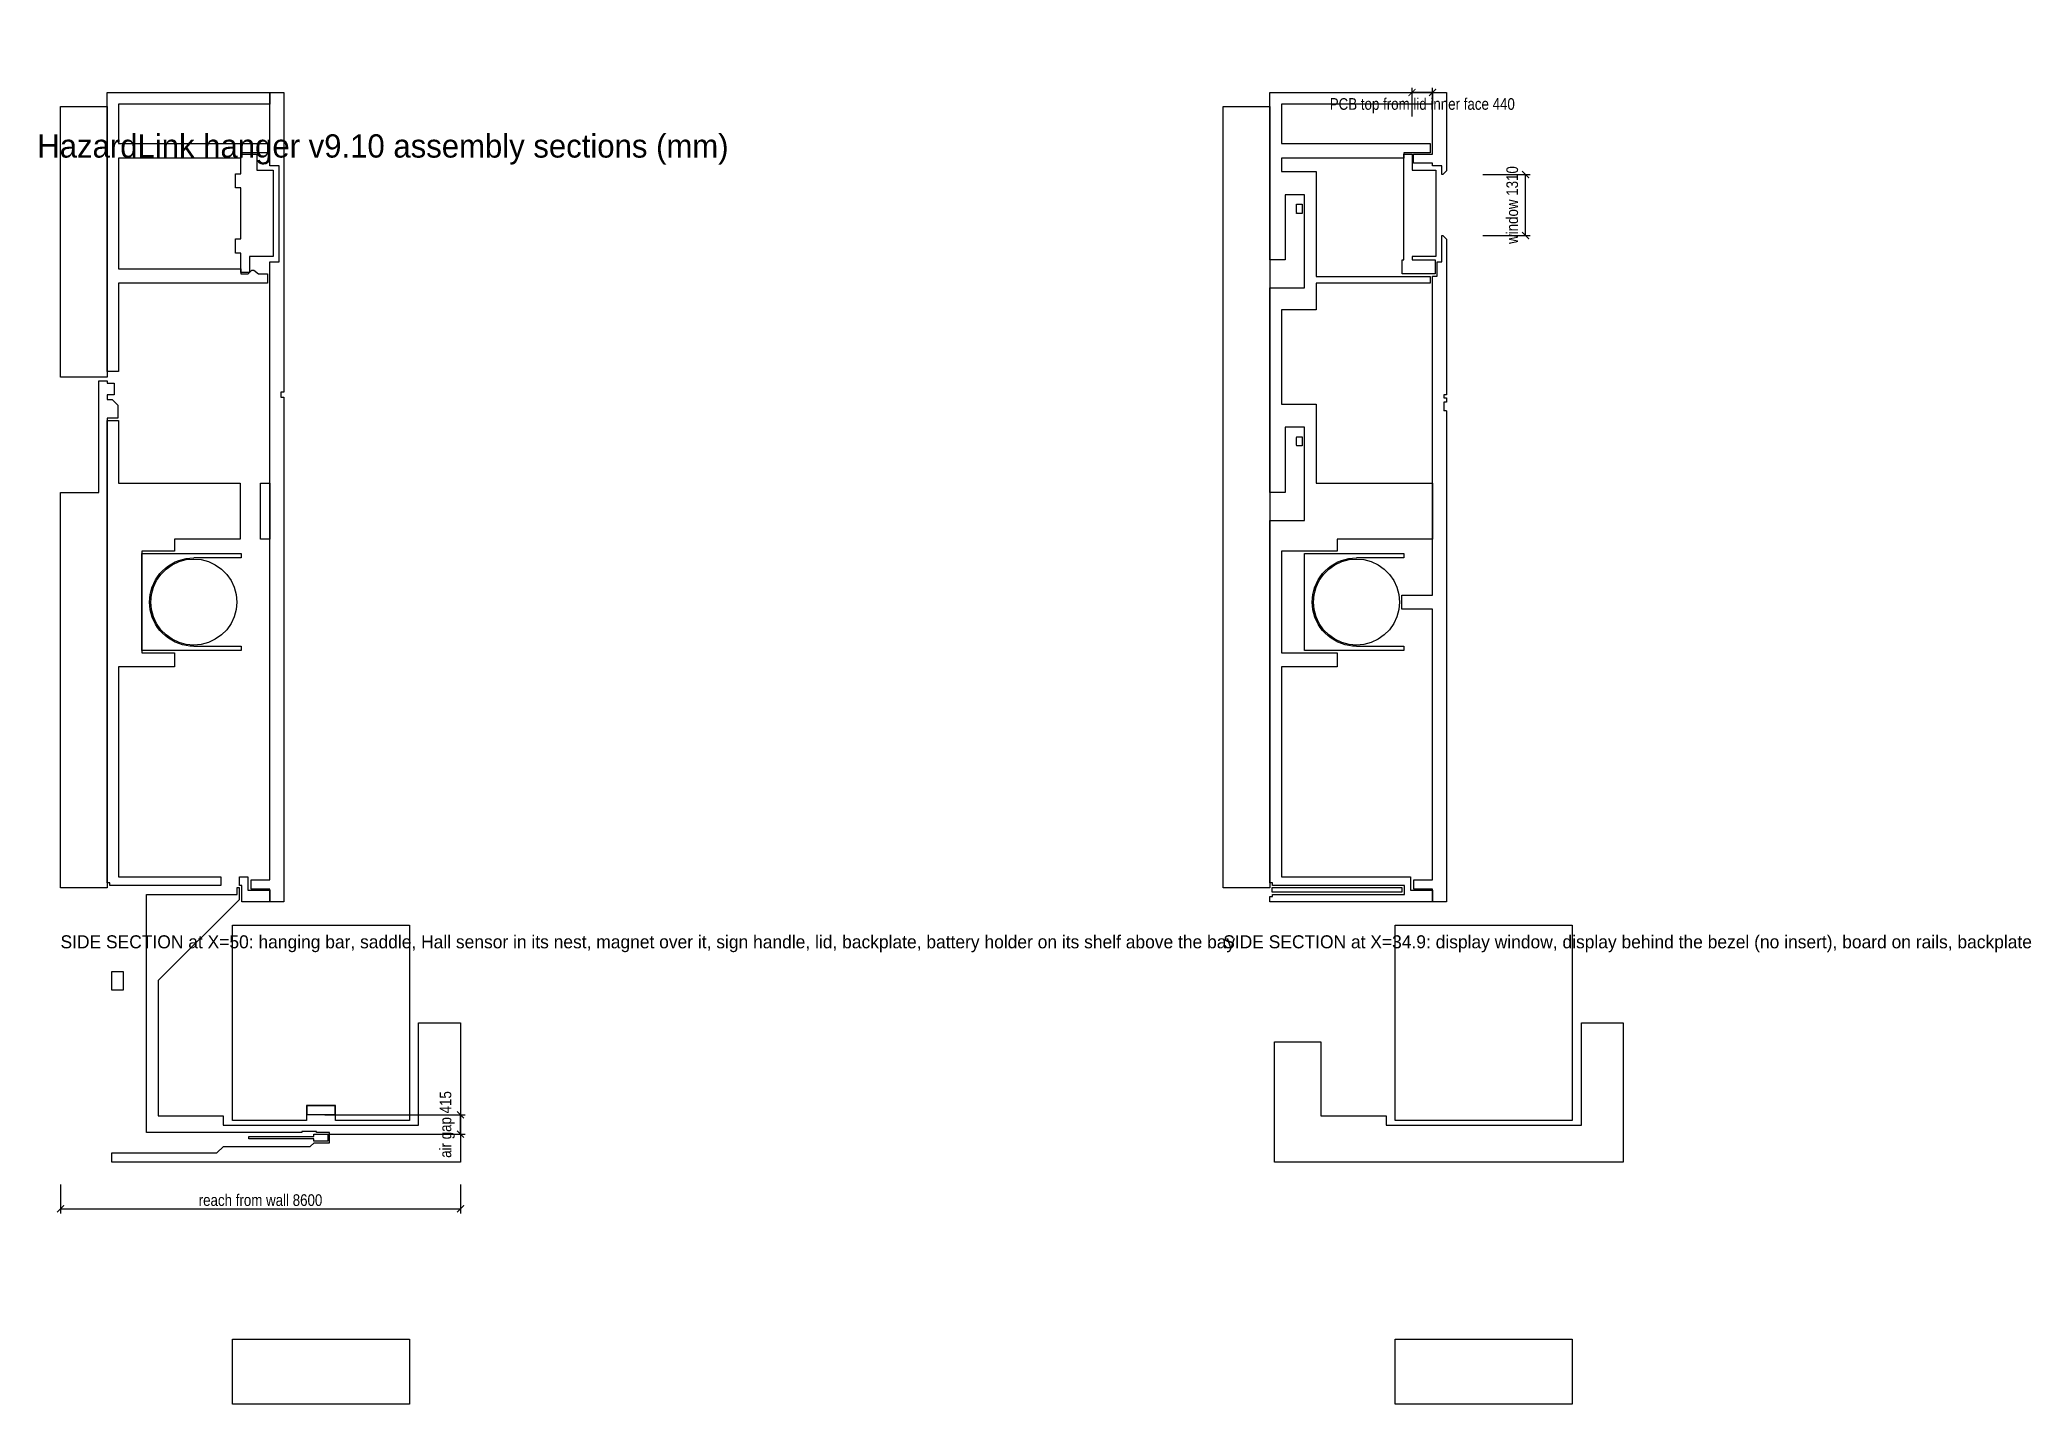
# Model space of a CAD drawing. Header units: metres. Extents: x 1 to 429, y -268 to 25.
import ezdxf

# ---------------------------------------------------------------- set-up
doc = ezdxf.new("R2010")
doc.units = ezdxf.units.M
for name, color, linetype in [('DIMS', 1, 'Continuous'), ('OUTLINE', 7, 'Continuous'), ('REF', 8, 'Continuous'), ('TEXT', 3, 'Continuous')]:
    doc.layers.add(name, color=color, linetype=linetype)
doc.styles.add('OpenSansCondensed-Light', font='OpenSansCondensed-Light.ttf')
doc.dimstyles.new('EZDXF', dxfattribs={"dimtxt": 0.25, "dimasz": 0.175, "dimexe": 0.375, "dimexo": 0.125, "dimgap": 0.1, "dimtad": 1, "dimlfac": 100, "dimzin": 12, "dimdsep": 46, "dimtxsty": 'OpenSansCondensed-Light', "dimblk": 'ARCHTICK', "dimcen": 2.5, "dimazin": 3, "dimtfac": 0.5, "dimtmove": 2, "dimatfit": 3})

# ---------------------------------------------------------------- blocks, each defined once
blk = doc.blocks.new('_ARCHTICK')
at = {"color": 0, "linetype": 'BYBLOCK', "const_width": 0.15}
blk.add_lwpolyline([(-0.5, -0.5), (0.5, 0.5)], dxfattribs=at)

msp = doc.modelspace()

# ---------------------------------------------------------------- linework, layer by layer
at = {"layer": 'OUTLINE'}
for p, q in [((15, 14), (50, 14)), ((15, -46), (15, 14)), ((50, 14), (50, 11.5)), ((50, 14), (53, 14)), ((50, -1.8), (50, 14)), ((53, 14), (53, -50.4594)), ((265, 14), (300, 14)), ((265, -21.9913), (265, 14)), ((300, 14), (300, 11.5)), ((300, 14), (303, 14)), ((300, 0.7), (300, 14)), ((303, 14), (303, -2.85)), ((5, -47.2), (5, 11)), ((5, 11), (15, 11)), ((15, 11), (15, -47.2)), ((17.5, 11.5), (17.5, 3)), ((50, 11.5), (17.5, 11.5)), ((255, -157), (255, 11)), ((255, 11), (265, 11)), ((265, 11), (265, -157)), ((267.5, 11.5), (267.5, 3)), ((300, 11.5), (267.5, 11.5)), ((17.5, 3), (49.5, 3)), ((43.8, 1), (43.8, -0.1)), ((49.5, 1), (43.8, 1)), ((49.5, 3), (49.5, 1)), ((267.5, 3), (299.5, 3)), ((293.8, 1), (293.8, -0.1)), ((299.5, 1), (293.8, 1)), ((295.9, 0.7), (300, 0.7)), ((295.9, -1.2), (295.9, 0.7)), ((299.5, 3), (299.5, 1)), ((17.5, -0.1), (17.5, -23.9)), ((43.8, -0.1), (17.5, -0.1)), ((52, -1.8), (50, -1.8)), ((52, -22.4), (52, -1.8)), ((267.5, -0.1), (267.5, -3)), ((293.8, -0.1), (267.5, -0.1)), ((267.5, -3), (275, -3)), ((275, -3), (275, -25.6)), ((300, -1.2), (295.9, -1.2)), ((300, -1.8), (300, -1.2)), ((302, -1.8), (300, -1.8)), ((302, -3.65), (302, -1.8)), ((302.2, -3.65), (302, -3.65)), ((303, -2.85), (302.2, -3.65)), ((268.29, -7.9913), (268.29, -21.9913)), ((272.5, -7.9913), (268.29, -7.9913)), ((272.5, -28.0087), (272.5, -7.9913)), ((270.74, -10.005), (272, -10.005)), ((270.74, -10.0563), (270.74, -10.005)), ((270.74, -11.995), (270.74, -11.9437)), ((272, -11.995), (270.74, -11.995)), ((272, -10.005), (272, -11.995)), ((302, -16.75), (302.2, -16.75)), ((302, -22.4), (302, -16.75)), ((302.2, -16.75), (303, -17.55)), ((303, -17.55), (303, -50.976)), ((17.5, -23.9), (43.8, -23.9)), ((43.8, -23.9), (43.8, -25)), ((43.8, -25), (45.3599, -25)), ((45.3599, -25), (46.15, -24.2)), ((46.15, -24.2), (46.55, -24.2)), ((46.55, -24.2), (47.5377, -25)), ((47.5377, -25), (49.5, -25)), ((49.5, -25), (49.5, -27)), ((50, -22.4), (52, -22.4)), ((50, -155.25), (50, -22.4)), ((268.29, -21.9913), (265, -21.9913)), ((275, -25.6), (299.5, -25.6)), ((299.5, -25.6), (299.5, -27)), ((300, -25.5), (301, -25.5)), ((300, -94.05), (300, -25.5)), ((301, -22.4), (302, -22.4)), ((301, -25.5), (301, -22.4)), ((17.5, -27), (17.5, -46)), ((49.5, -27), (17.5, -27)), ((265, -28.0087), (272.5, -28.0087)), ((265, -71.9913), (265, -28.0087)), ((275, -27), (275, -32.75)), ((299.5, -27), (275, -27)), ((267.5, -32.75), (267.5, -53)), ((275, -32.75), (267.5, -32.75)), ((17.5, -46), (15, -46)), ((15, -47.2), (5, -47.2)), ((13.2, -48), (15, -48)), ((13.2, -72), (13.2, -48)), ((15, -48), (15, -48.5)), ((15, -48.5), (16.5, -48.5)), ((15, -51), (15, -52)), ((16.5, -51), (15, -51)), ((16.5, -48.5), (16.5, -51)), ((52.4, -50.4594), (52.4, -51.537)), ((302.4, -50.976), (302.4, -51.6314)), ((15, -52), (16.1, -52)), ((16.1, -52), (17.3, -53.2)), ((17.3, -53.2), (17.3, -56)), ((52.4, -51.537), (53, -51.537)), ((53, -51.537), (53, -160)), ((267.5, -53), (275, -53)), ((275, -53), (275, -70)), ((302.4, -51.6314), (303, -51.6314)), ((302.4, -52.6151), (302.4, -54.415)), ((303, -51.6314), (303, -52.6151)), ((303, -54.415), (303, -160)), ((15, -56), (15, -157)), ((17.3, -56), (15, -56)), ((15, -56.5), (17.5, -56.5)), ((15, -155.9), (15, -56.5)), ((17.5, -56.5), (17.5, -70)), ((268.29, -57.9913), (268.29, -71.9913)), ((272.5, -57.9913), (268.29, -57.9913)), ((272.5, -78.0087), (272.5, -57.9913)), ((270.74, -60.005), (272, -60.005)), ((270.74, -60.0563), (270.74, -60.005)), ((270.74, -61.995), (270.74, -61.9437)), ((272, -61.995), (270.74, -61.995)), ((272, -60.005), (272, -61.995)), ((5, -157), (5, -72)), ((5, -72), (13.2, -72)), ((17.5, -70), (43.6, -70)), ((43.6, -70), (43.6, -82)), ((48, -70), (50, -70)), ((48, -82), (48, -70)), ((50, -70), (50, -82)), ((268.29, -71.9913), (265, -71.9913)), ((275, -70), (300, -70)), ((300, -70), (300, -82)), ((265, -78.0087), (272.5, -78.0087)), ((265, -155.9), (265, -78.0087)), ((22.5, -84.6), (22.5, -106.5)), ((29.5, -84.6), (22.5, -84.6)), ((29.5, -82), (29.5, -84.6)), ((43.6, -82), (29.5, -82)), ((50, -82), (48, -82)), ((267.5, -84.6), (267.5, -106.5)), ((279.5, -84.6), (267.5, -84.6)), ((279.5, -82), (279.5, -84.6)), ((300, -82), (279.5, -82)), ((293.405, -94.05), (300, -94.05)), ((293.405, -97.05), (293.405, -94.05)), ((300, -97.05), (293.405, -97.05)), ((300, -155.25), (300, -97.05)), ((22.5, -106.5), (29.5, -106.5)), ((29.5, -106.5), (29.5, -109.5)), ((267.5, -106.5), (279.5, -106.5)), ((279.5, -106.5), (279.5, -109.5)), ((17.5, -109.5), (17.5, -154.6)), ((29.5, -109.5), (17.5, -109.5)), ((267.5, -109.5), (267.5, -154.6)), ((279.5, -109.5), (267.5, -109.5)), ((15, -157), (5, -157)), ((15.6, -155.9), (15, -155.9)), ((15.6, -156.5), (15.6, -155.9)), ((39.5, -156.5), (15.6, -156.5)), ((17.5, -154.6), (39.5, -154.6)), ((39.5, -154.6), (39.5, -156.5)), ((43, -156.95), (43.4, -156.95)), ((43, -158.45), (43, -156.95)), ((43.4, -156.95), (43.4, -159.54)), ((43.5, -154.6), (45.25, -154.6)), ((43.5, -156.5), (43.5, -154.6)), ((44, -156.5), (43.5, -156.5)), ((44, -160), (44, -156.5)), ((45.25, -154.6), (45.25, -157.5)), ((45.25, -157.5), (50, -157.5)), ((46, -155.25), (50, -155.25)), ((46, -157.25), (46, -155.25)), ((50, -157.25), (46, -157.25)), ((50, -160), (50, -157.25)), ((50, -157.5), (50, -160)), ((265, -157), (255, -157)), ((265.6, -155.9), (265, -155.9)), ((265.5, -156.95), (293.4, -156.95)), ((265.5, -157.95), (265.5, -156.95)), ((293.4, -157.95), (265.5, -157.95)), ((265.6, -156.5), (265.6, -155.9)), ((294, -156.5), (265.6, -156.5)), ((265.6, -158.4), (294, -158.4)), ((265.6, -158.8286), (265.6, -158.4)), ((267.5, -154.6), (295.25, -154.6)), ((293.4, -156.95), (293.4, -157.95)), ((294, -158.4), (294, -156.5)), ((295.25, -154.6), (295.25, -157.5)), ((295.25, -157.5), (300, -157.5)), ((296, -155.25), (300, -155.25)), ((296, -157.25), (296, -155.25)), ((300, -157.25), (296, -157.25)), ((300, -160), (300, -157.25)), ((300, -157.5), (300, -160)), ((23.5, -158.45), (43, -158.45)), ((23.5, -209.6), (23.5, -158.45)), ((43.39, -159.55), (26, -176.94)), ((43.4, -159.55), (43.39, -159.55)), ((43.4, -159.54), (43.4, -159.55)), ((50, -160), (44, -160)), ((53, -160), (50, -160)), ((265, -158.8286), (265.6, -158.8286)), ((265, -160), (265, -158.8286)), ((300, -160), (265, -160)), ((303, -160), (300, -160)), ((16, -179), (16, -175)), ((16, -175), (18.5, -175)), ((18.5, -175), (18.5, -179)), ((18.5, -179), (16, -179)), ((26, -176.94), (26, -206)), ((82, -186), (91, -186)), ((82, -208), (82, -186)), ((91, -186), (91, -216)), ((332, -186), (341, -186)), ((332, -208), (332, -186)), ((341, -186), (341, -216)), ((266, -216), (266, -190.11)), ((266, -190.11), (276, -190.11)), ((276, -190.11), (276, -206)), ((56.9085, -209.6), (23.5, -209.6)), ((26, -206), (40, -206)), ((40, -206), (40, -208)), ((40, -208), (82, -208)), ((56.9085, -209.4), (56.9085, -209.6)), ((60.0085, -209.4), (56.9085, -209.4)), ((60.0085, -209.6), (60.0085, -209.4)), ((62.8, -209.6), (60.0085, -209.6)), ((62.8, -211.8), (62.8, -209.6)), ((276, -206), (290, -206)), ((290, -206), (290, -208)), ((290, -208), (332, -208)), ((16, -214), (38.6, -214)), ((16, -216), (16, -214)), ((38.6, -213.9901), (40.01, -212.6)), ((38.6, -214), (38.6, -213.9901)), ((40.01, -212.6), (58.7, -212.6)), ((58.7, -212.5902), (59.51, -211.8)), ((58.7, -212.6), (58.7, -212.5902)), ((59.51, -211.8), (62.8, -211.8)), ((91, -216), (16, -216)), ((341, -216), (266, -216))]:
    msp.add_line(p, q, dxfattribs=at)
for points in [[(270.74, -10.0563), (270.7304, -10.1082), (270.7213, -10.1601), (270.7128, -10.2122), (270.7047, -10.2643), (270.6972, -10.3165), (270.6902, -10.3688), (270.6838, -10.4211), (270.6779, -10.4736), (270.6725, -10.526), (270.6677, -10.5786), (270.6635, -10.6311), (270.6598, -10.6838), (270.6567, -10.7364), (270.6541, -10.7891), (270.6521, -10.8418), (270.6507, -10.8945), (270.6498, -10.9473), (270.6496, -11), (270.6498, -11.0527), (270.6507, -11.1055), (270.6521, -11.1582), (270.6541, -11.2109), (270.6567, -11.2636), (270.6598, -11.3162), (270.6635, -11.3689), (270.6677, -11.4214), (270.6725, -11.474), (270.6779, -11.5264), (270.6838, -11.5789), (270.6902, -11.6312), (270.6972, -11.6835), (270.7047, -11.7357), (270.7128, -11.7878), (270.7213, -11.8399), (270.7304, -11.8918), (270.74, -11.9437)], [(53, -50.4594), (52.9833, -50.4594), (52.9667, -50.4594), (52.95, -50.4594), (52.9333, -50.4594), (52.9167, -50.4594), (52.9, -50.4594), (52.8833, -50.4594), (52.8667, -50.4594), (52.85, -50.4594), (52.8333, -50.4594), (52.8167, -50.4594), (52.8, -50.4594), (52.7833, -50.4594), (52.7667, -50.4594), (52.75, -50.4594), (52.7333, -50.4594), (52.7167, -50.4594), (52.7, -50.4594), (52.6833, -50.4594), (52.6667, -50.4594), (52.65, -50.4594), (52.6333, -50.4594), (52.6167, -50.4594), (52.6, -50.4594), (52.5833, -50.4594), (52.5667, -50.4594), (52.55, -50.4594), (52.5333, -50.4594), (52.5167, -50.4594), (52.5, -50.4594), (52.4833, -50.4594), (52.4667, -50.4594), (52.45, -50.4594), (52.4333, -50.4594), (52.4167, -50.4594), (52.4, -50.4594)], [(303, -50.976), (302.9833, -50.976), (302.9667, -50.976), (302.95, -50.976), (302.9333, -50.976), (302.9167, -50.976), (302.9, -50.976), (302.8833, -50.976), (302.8667, -50.976), (302.85, -50.976), (302.8333, -50.976), (302.8167, -50.976), (302.8, -50.976), (302.7833, -50.976), (302.7667, -50.976), (302.75, -50.976), (302.7333, -50.976), (302.7167, -50.976), (302.7, -50.976), (302.6833, -50.976), (302.6667, -50.976), (302.65, -50.976), (302.6333, -50.976), (302.6167, -50.976), (302.6, -50.976), (302.5833, -50.976), (302.5667, -50.976), (302.55, -50.976), (302.5333, -50.976), (302.5167, -50.976), (302.5, -50.976), (302.4833, -50.976), (302.4667, -50.976), (302.45, -50.976), (302.4333, -50.976), (302.4167, -50.976), (302.4, -50.976)], [(303, -52.6151), (302.9833, -52.6151), (302.9667, -52.6151), (302.95, -52.6151), (302.9333, -52.6151), (302.9167, -52.6151), (302.9, -52.6151), (302.8833, -52.6151), (302.8667, -52.6151), (302.85, -52.6151), (302.8333, -52.6151), (302.8167, -52.6151), (302.8, -52.6151), (302.7833, -52.6151), (302.7667, -52.6151), (302.75, -52.6151), (302.7333, -52.6151), (302.7167, -52.6151), (302.7, -52.6151), (302.6833, -52.6151), (302.6667, -52.6151), (302.65, -52.6151), (302.6333, -52.6151), (302.6167, -52.6151), (302.6, -52.6151), (302.5833, -52.6151), (302.5667, -52.6151), (302.55, -52.6151), (302.5333, -52.6151), (302.5167, -52.6151), (302.5, -52.6151), (302.4833, -52.6151), (302.4667, -52.6151), (302.45, -52.6151), (302.4333, -52.6151), (302.4167, -52.6151), (302.4, -52.6151)], [(303, -54.415), (302.9833, -54.415), (302.9667, -54.415), (302.95, -54.415), (302.9333, -54.415), (302.9167, -54.415), (302.9, -54.415), (302.8833, -54.415), (302.8667, -54.415), (302.85, -54.415), (302.8333, -54.415), (302.8167, -54.415), (302.8, -54.415), (302.7833, -54.415), (302.7667, -54.415), (302.75, -54.415), (302.7333, -54.415), (302.7167, -54.415), (302.7, -54.415), (302.6833, -54.415), (302.6667, -54.415), (302.65, -54.415), (302.6333, -54.415), (302.6167, -54.415), (302.6, -54.415), (302.5833, -54.415), (302.5667, -54.415), (302.55, -54.415), (302.5333, -54.415), (302.5167, -54.415), (302.5, -54.415), (302.4833, -54.415), (302.4667, -54.415), (302.45, -54.415), (302.4333, -54.415), (302.4167, -54.415), (302.4, -54.415)], [(270.74, -60.0563), (270.7304, -60.1082), (270.7213, -60.1601), (270.7128, -60.2122), (270.7047, -60.2643), (270.6972, -60.3165), (270.6902, -60.3688), (270.6838, -60.4211), (270.6779, -60.4736), (270.6725, -60.526), (270.6677, -60.5786), (270.6635, -60.6311), (270.6598, -60.6838), (270.6567, -60.7364), (270.6541, -60.7891), (270.6521, -60.8418), (270.6507, -60.8945), (270.6498, -60.9473), (270.6496, -61), (270.6498, -61.0527), (270.6507, -61.1055), (270.6521, -61.1582), (270.6541, -61.2109), (270.6567, -61.2636), (270.6598, -61.3162), (270.6635, -61.3689), (270.6677, -61.4214), (270.6725, -61.474), (270.6779, -61.5264), (270.6838, -61.5789), (270.6902, -61.6312), (270.6972, -61.6835), (270.7047, -61.7357), (270.7128, -61.7878), (270.7213, -61.8399), (270.7304, -61.8918), (270.74, -61.9437)]]:
    msp.add_lwpolyline(points, dxfattribs=at)
at = {"layer": 'REF'}
for p, q in [((43.8, 0.7), (47.2, 0.7)), ((43.8, -3.4869), (43.8, 0.7)), ((47.2, 0.7), (47.2, -2.7)), ((293.8, 0.7), (295.6, 0.7)), ((293.8, -22), (293.8, 0.7)), ((295.6, 0.7), (295.6, -2.7)), ((42.6, -3.4869), (43.8, -3.4869)), ((42.6, -6.5131), (42.6, -3.4869)), ((47.2, -2.7), (50.7, -2.7)), ((50.7, -2.7), (50.7, -21.3)), ((295.6, -2.7), (300.7, -2.7)), ((300.7, -2.7), (300.7, -21.3)), ((43.8, -6.5131), (42.6, -6.5131)), ((43.8, -17.4869), (43.8, -6.5131)), ((42.6, -17.4869), (43.8, -17.4869)), ((42.6, -20.5131), (42.6, -17.4869)), ((43.8, -20.5131), (42.6, -20.5131)), ((43.8, -24.7), (43.8, -20.5131)), ((45.6, -21.3), (45.6, -24.7)), ((50.7, -21.3), (45.6, -21.3)), ((295.6, -21.3), (295.6, -22)), ((300.7, -21.3), (295.6, -21.3)), ((45.6, -24.7), (43.8, -24.7)), ((293.5, -22), (293.8, -22)), ((293.5, -25), (293.5, -22)), ((300.6, -25), (293.5, -25)), ((295.6, -22), (300.6, -22)), ((300.6, -22), (300.6, -25)), ((22.5, -85.1), (43.81, -85.1)), ((22.5, -106), (22.5, -85.1)), ((43.81, -85.1), (43.81, -86.05)), ((272.5, -85.1), (293.81, -85.1)), ((272.5, -106), (272.5, -85.1)), ((293.81, -85.1), (293.81, -86.05)), ((43.81, -86.05), (33.655, -86.05)), ((293.81, -86.05), (283.655, -86.05)), ((43.81, -106), (22.5, -106)), ((33.655, -105.05), (43.81, -105.05)), ((43.81, -105.05), (43.81, -106)), ((293.81, -106), (272.5, -106)), ((283.655, -105.05), (293.81, -105.05)), ((293.81, -105.05), (293.81, -106)), ((42, -165), (80, -165)), ((42, -207), (42, -165)), ((80, -165), (80, -207)), ((292, -165), (330, -165)), ((292, -207), (292, -165)), ((330, -165), (330, -207)), ((57.9, -203.8), (57.9, -207)), ((64.1, -203.8), (57.9, -203.8)), ((58, -203.8), (64, -203.8)), ((58, -205.8), (58, -203.8)), ((64, -203.8), (64, -205.8)), ((64.1, -207), (64.1, -203.8)), ((57.9, -207), (42, -207)), ((64, -205.8), (58, -205.8)), ((80, -207), (64.1, -207)), ((330, -207), (292, -207)), ((45.5, -210.475), (59.5, -210.475)), ((45.5, -210.925), (45.5, -210.475)), ((59.5, -210.925), (45.5, -210.925)), ((59.5, -209.95), (62.5, -209.95)), ((59.5, -210.475), (59.5, -209.95)), ((59.5, -211.45), (59.5, -210.925)), ((62.5, -211.45), (59.5, -211.45)), ((62.5, -209.95), (62.5, -211.45)), ((42, -254), (80, -254)), ((42, -268), (42, -254)), ((80, -254), (80, -268)), ((292, -254), (330, -254)), ((292, -268), (292, -254)), ((330, -254), (330, -268)), ((80, -268), (42, -268)), ((330, -268), (292, -268))]:
    msp.add_line(p, q, dxfattribs=at)
for points in [[(33.655, -105.05), (32.827, -105.0138), (32.0053, -104.9057), (31.1962, -104.7263), (30.4058, -104.4771), (29.6401, -104.1599), (28.905, -103.7772), (28.206, -103.3319), (27.5485, -102.8274), (26.9375, -102.2675), (26.3776, -101.6565), (25.8731, -100.999), (25.4278, -100.3), (25.0451, -99.5649), (24.7279, -98.7992), (24.4787, -98.0088), (24.2993, -97.1997), (24.1912, -96.378), (24.155, -95.55), (24.1912, -94.722), (24.2993, -93.9003), (24.4787, -93.0912), (24.7279, -92.3008), (25.0451, -91.5351), (25.4278, -90.8), (25.8731, -90.101), (26.3776, -89.4435), (26.9375, -88.8325), (27.5485, -88.2726), (28.206, -87.7681), (28.905, -87.3228), (29.6401, -86.9401), (30.4058, -86.6229), (31.1962, -86.3737), (32.0053, -86.1943), (32.827, -86.0862), (33.655, -86.05)], [(33.655, -86.3), (35.2612, -86.4405), (36.8187, -86.8578), (38.28, -87.5393), (39.6008, -88.4641), (40.7409, -89.6042), (41.6657, -90.925), (42.3472, -92.3863), (42.7645, -93.9438), (42.905, -95.55), (42.7645, -97.1562), (42.3472, -98.7137), (41.6657, -100.175), (40.7409, -101.4958), (39.6008, -102.6359), (38.28, -103.5607), (36.8187, -104.2422), (35.2612, -104.6595), (33.655, -104.8), (32.0488, -104.6595), (30.4913, -104.2422), (29.03, -103.5607), (27.7092, -102.6359), (26.5691, -101.4958), (25.6443, -100.175), (24.9628, -98.7137), (24.5455, -97.1562), (24.405, -95.55), (24.5455, -93.9438), (24.9628, -92.3863), (25.6443, -90.925), (26.5691, -89.6042), (27.7092, -88.4641), (29.03, -87.5393), (30.4913, -86.8578), (32.0488, -86.4405), (33.655, -86.3)], [(283.655, -105.05), (282.827, -105.0138), (282.0053, -104.9057), (281.1962, -104.7263), (280.4058, -104.4771), (279.6401, -104.1599), (278.905, -103.7772), (278.206, -103.3319), (277.5485, -102.8274), (276.9375, -102.2675), (276.3776, -101.6565), (275.8731, -100.999), (275.4278, -100.3), (275.0451, -99.5649), (274.7279, -98.7992), (274.4787, -98.0088), (274.2993, -97.1997), (274.1912, -96.378), (274.155, -95.55), (274.1912, -94.722), (274.2993, -93.9003), (274.4787, -93.0912), (274.7279, -92.3008), (275.0451, -91.5351), (275.4278, -90.8), (275.8731, -90.101), (276.3776, -89.4435), (276.9375, -88.8325), (277.5485, -88.2726), (278.206, -87.7681), (278.905, -87.3228), (279.6401, -86.9401), (280.4058, -86.6229), (281.1962, -86.3737), (282.0053, -86.1943), (282.827, -86.0862), (283.655, -86.05)], [(283.655, -86.3), (285.2612, -86.4405), (286.8187, -86.8578), (288.28, -87.5393), (289.6008, -88.4641), (290.7409, -89.6042), (291.6657, -90.925), (292.3472, -92.3863), (292.7645, -93.9438), (292.905, -95.55), (292.7645, -97.1562), (292.3472, -98.7137), (291.6657, -100.175), (290.7409, -101.4958), (289.6008, -102.6359), (288.28, -103.5607), (286.8187, -104.2422), (285.2612, -104.6595), (283.655, -104.8), (282.0488, -104.6595), (280.4913, -104.2422), (279.03, -103.5607), (277.7092, -102.6359), (276.5691, -101.4958), (275.6443, -100.175), (274.9628, -98.7137), (274.5455, -97.1562), (274.405, -95.55), (274.5455, -93.9438), (274.9628, -92.3863), (275.6443, -90.925), (276.5691, -89.6042), (277.7092, -88.4641), (279.03, -87.5393), (280.4913, -86.8578), (282.0488, -86.4405), (283.655, -86.3)]]:
    msp.add_lwpolyline(points, dxfattribs=at)

# ---------------------------------------------------------------- texts
at = {"layer": 'TEXT'}
for s, height, p in [('HazardLink hanger v9.10 assembly sections (mm)', 5, (0, 0)), ('SIDE SECTION at X=50: hanging bar, saddle, Hall sensor in its nest, magnet over it, sign handle, lid, backplate, battery holder on its shelf above the bay', 2.8, (5, -170)), ('SIDE SECTION at X=34.9: display window, display behind the bezel (no insert), board on rails, backplate', 2.8, (255, -170))]:
    msp.add_text(s, height=height, dxfattribs=at).set_placement(p)

# ---------------------------------------------------------------- dimensions: what is measured, and where the dimension line sits
at = {"layer": 'DIMS'}
for base, p1, p2, text in [((300, 14), (300, 8), (295.6, 8), 'PCB top from lid inner face <>'), ((5, -226), (5, -220), (91, -220), 'reach from wall <>')]:
    msp.add_linear_dim(base=base, p1=p1, p2=p2, text=text, dimstyle='EZDXF', override={"dimtxt": 2.5, "dimasz": 1.5, "dimexe": 1, "dimexo": 0.8, "dimgap": 0.6, "dimdec": 1}, dxfattribs=at).render()
for base, p1, p2, text in [((320, -16.75), (310, -16.75), (310, -3.65), 'window <>'), ((91, -209.95), (61, -209.95), (61, -205.8), 'air gap <>')]:
    msp.add_linear_dim(base=base, p1=p1, p2=p2, angle=90, text=text, dimstyle='EZDXF', override={"dimtxt": 2.5, "dimasz": 1.5, "dimexe": 1, "dimexo": 0.8, "dimgap": 0.6, "dimdec": 1}, dxfattribs=at).render()

doc.saveas('drawing.dxf')
